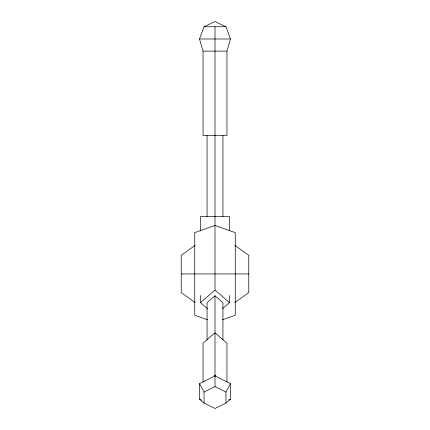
<?xml version="1.0" encoding="UTF-8"?>
<svg xmlns="http://www.w3.org/2000/svg" width="430" height="430" viewBox="0 0 430 430"><rect width="100%" height="100%" fill="white"/><g stroke="black" fill="none" stroke-linecap="round" stroke-linejoin="round"><path stroke-width="0.64" d="M226.954 51.105L230.491 38.985L225.954 26.746L215 21.5L204.046 26.746L199.509 38.985L203.046 51.105L203.046 135.514L226.954 135.514L226.954 51.105L203.046 51.105M225.954 403.023L225.954 392.063L230.491 383.673L215 375.927L199.509 383.673L199.509 399.174L204.046 403.023L215 408.5L225.954 403.023L230.491 399.174L230.491 383.673M207.502 308.702L200.504 302.639L215 290.089L215 26.746M222.933 339.834L222.933 302.639L215 295.765L207.066 302.639L207.066 339.834M222.498 308.702L229.496 302.639L229.496 295.501M214.006 375.874L215 375.014L215.994 375.874M195.172 245.347L181.234 255.28L181.234 292.61L195.172 302.543M234.828 302.543L248.766 292.61L248.766 255.28L234.828 245.347M204.046 403.023L204.046 392.063L215 386.586L225.954 392.063M228.701 400.067L230.491 399.174M222.595 319.726L235.258 315.249L235.258 232.635L215 225.47L194.742 232.635L194.742 315.249L207.405 319.726M204.046 26.746L225.954 26.746M199.509 38.985L230.491 38.985M181.234 273.942L248.766 273.942M199.509 399.174L201.299 400.067M215 290.089L229.496 302.639M199.509 383.673L204.046 392.063M229.496 230.829L229.496 216.548L200.504 216.548L200.504 230.829M226.954 382.012L226.954 343.156L215 332.809L203.046 343.156L203.046 382.012M222.933 135.514L222.933 216.548M215 295.765L215 386.586M207.066 135.514L207.066 216.548M200.504 295.501L200.504 302.639"/></g></svg>
